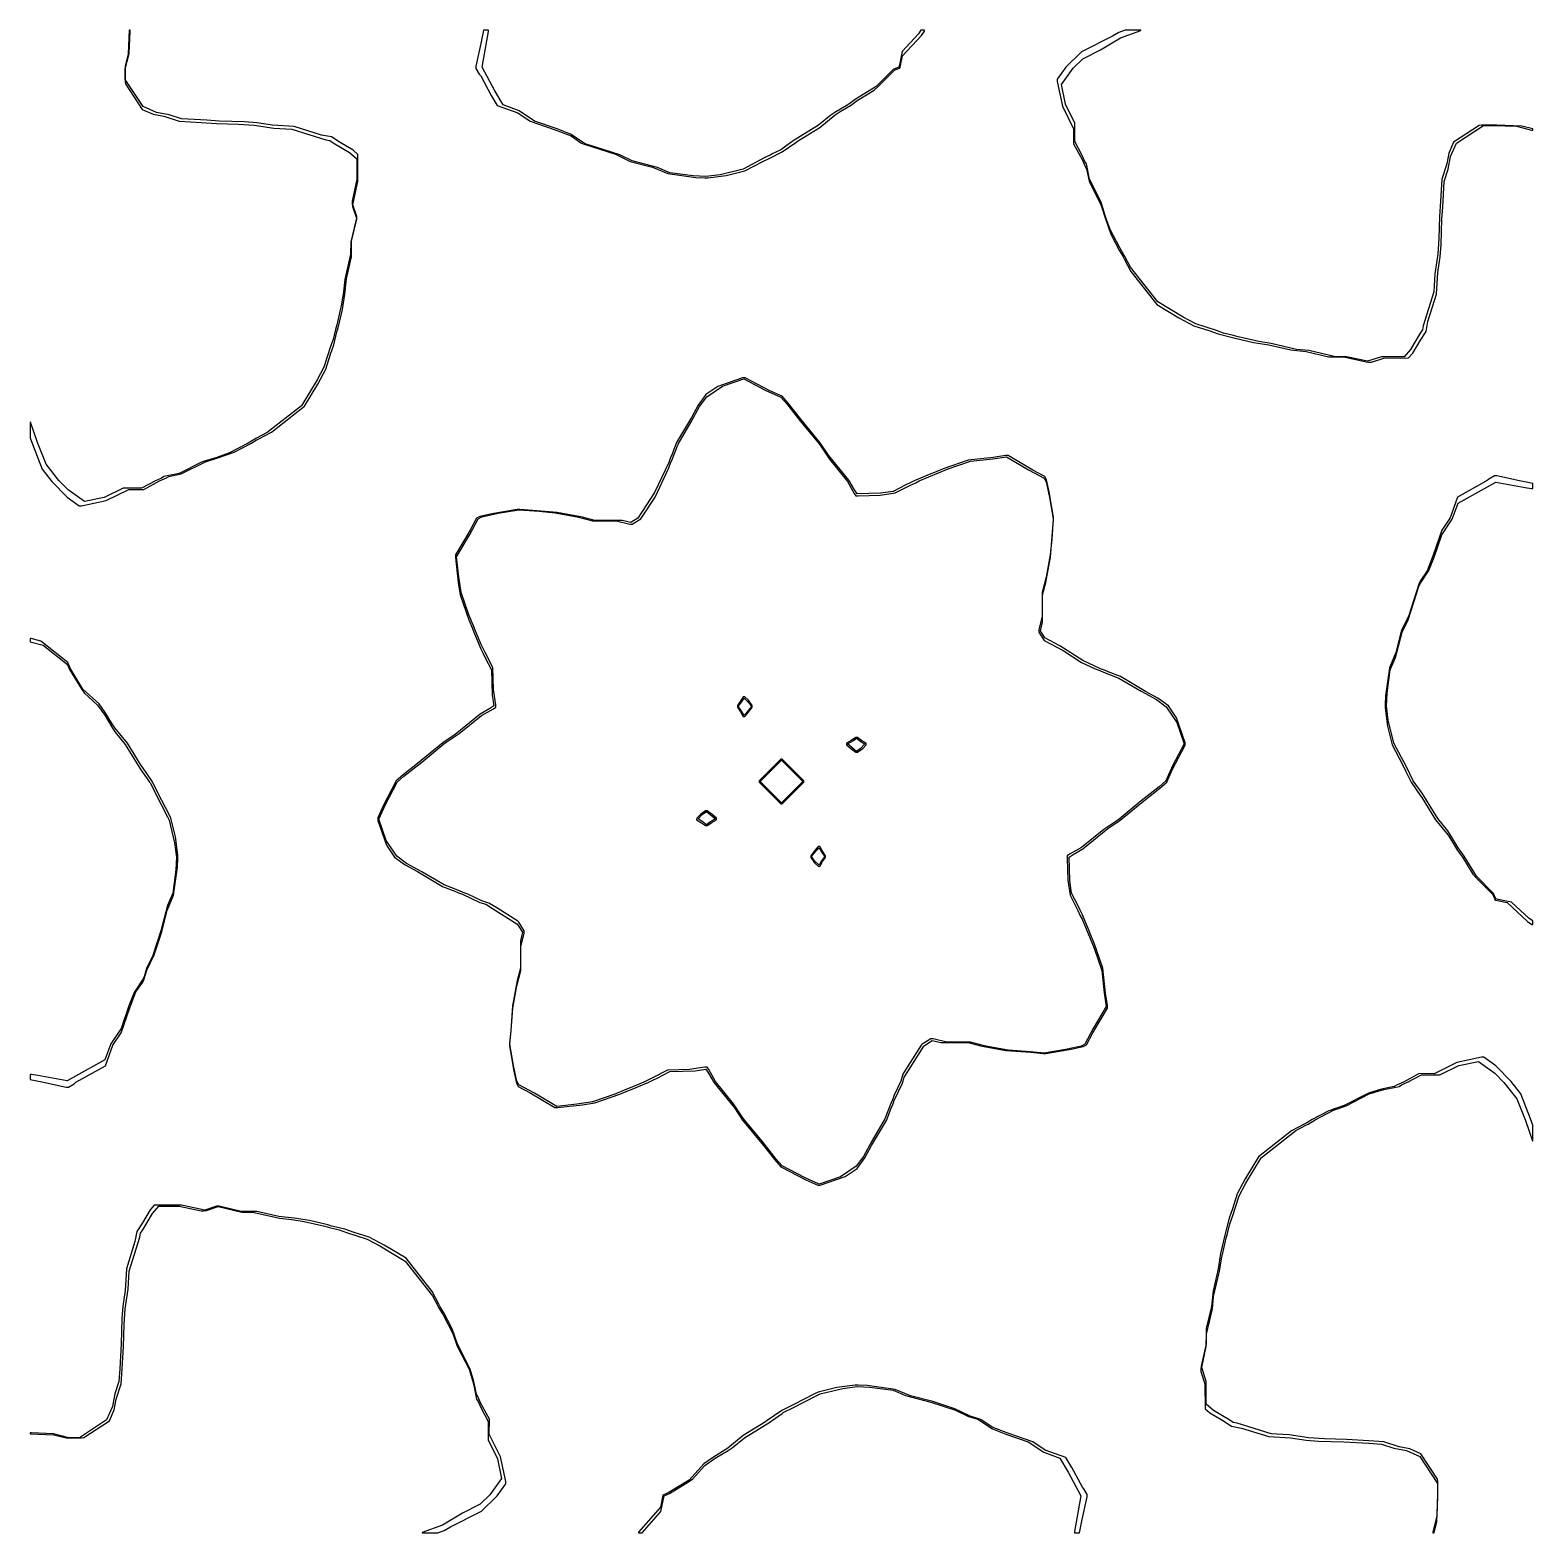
# Model space of a CAD drawing. Extents: x 65 to 85, y 65 to 85.
import ezdxf

# ---------------------------------------------------------------- set-up
doc = ezdxf.new("R2010")
doc.units = 0

msp = doc.modelspace()

# ---------------------------------------------------------------- linework, layer by layer
for points in [[(65.654, 78.669), (65.685, 78.669), (66.013, 78.74), (66.316, 78.887), (66.515, 78.886), (66.724, 78.999), (66.817, 79.041), (66.847, 79.059), (67.013, 79.092), (67.334, 79.255), (67.513, 79.31), (67.716, 79.383), (67.937, 79.498), (68.01, 79.544), (68.043, 79.558), (68.214, 79.647), (68.654, 79.993), (68.83, 80.285), (68.936, 80.488), (69, 80.685), (69.044, 80.811), (69.085, 80.985), (69.1, 81.038), (69.158, 81.279), (69.189, 81.483), (69.211, 81.688), (69.279, 81.982), (69.28, 82.188), (69.349, 82.482), (69.349, 82.517), (69.298, 82.675), (69.364, 82.982), (69.363, 83.345), (69.3, 83.401), (69.129, 83.502), (69.012, 83.577), (68.878, 83.602), (68.516, 83.715), (68.229, 83.735), (68.018, 83.765), (67.854, 83.776), (67.519, 83.786), (67.354, 83.798), (67.016, 83.817), (66.85, 83.871), (66.685, 83.902), (66.506, 83.984), (66.268, 84.341), (66.268, 84.482), (66.318, 84.688), (66.332, 84.98), (66.332, 84.999), (66.32, 84.999), (66.306, 84.682), (66.266, 84.517), (66.266, 84.316), (66.269, 84.282), (66.494, 83.944), (66.637, 83.879), (66.78, 83.852), (66.984, 83.786), (67.276, 83.769), (67.481, 83.755), (67.776, 83.746), (67.982, 83.732), (68.245, 83.695), (68.484, 83.678), (68.936, 83.537), (68.988, 83.528), (69.034, 83.498), (69.25, 83.371), (69.348, 83.284), (69.348, 83.017), (69.285, 82.723), (69.285, 82.687), (69.293, 82.65), (69.343, 82.498), (69.268, 82.183), (69.267, 82.018), (69.19, 81.682), (69.173, 81.517), (69.147, 81.351), (69.081, 81.075), (69.064, 81.015), (69.033, 80.883), (69, 80.788), (68.91, 80.512), (68.823, 80.345), (68.619, 80.007), (68.612, 79.999), (68.156, 79.642), (68.015, 79.568), (67.99, 79.557), (67.901, 79.502), (67.653, 79.373), (67.487, 79.313), (67.322, 79.262), (67.283, 79.248), (66.987, 79.097), (66.783, 79.057), (66.75, 79.037), (66.67, 79.001), (66.486, 78.902), (66.238, 78.904), (65.987, 78.781), (65.727, 78.725), (65.506, 78.883), (65.386, 79.006), (65.215, 79.223), (65.102, 79.513), (65.005, 79.782), (65.001, 79.782), (65.001, 79.575), (65.032, 79.487), (65.162, 79.154), (65.289, 78.994), (65.494, 78.784), (65.654, 78.669)], [(70.997, 84.392), (71.137, 84.129), (71.215, 83.997), (71.49, 83.897), (71.654, 83.787), (71.987, 83.67), (72.199, 83.59), (72.332, 83.498), (72.361, 83.485), (72.486, 83.446), (72.789, 83.348), (72.987, 83.251), (73.282, 83.176), (73.486, 83.089), (73.86, 83.038), (73.98, 83.031), (74.019, 83.031), (74.264, 83.064), (74.512, 83.126), (74.751, 83.25), (74.843, 83.294), (75.009, 83.378), (75.19, 83.503), (75.213, 83.521), (75.508, 83.704), (75.713, 83.871), (75.782, 83.917), (75.92, 83.997), (76.008, 84.062), (76.234, 84.2), (76.285, 84.246), (76.505, 84.464), (76.578, 84.495), (76.58, 84.503), (76.608, 84.655), (76.865, 84.925), (76.901, 84.986), (76.901, 84.999), (76.855, 84.999), (76.825, 84.948), (76.604, 84.715), (76.572, 84.538), (76.562, 84.505), (76.488, 84.472), (76.26, 84.247), (75.992, 84.082), (75.882, 84.002), (75.711, 83.902), (75.657, 83.867), (75.492, 83.732), (75.157, 83.524), (74.991, 83.407), (74.875, 83.35), (74.85, 83.336), (74.776, 83.301), (74.488, 83.15), (74.184, 83.074), (73.993, 83.049), (73.823, 83.059), (73.514, 83.1), (73.348, 83.172), (73.013, 83.257), (72.847, 83.338), (72.514, 83.447), (72.401, 83.482), (72.359, 83.502), (72.194, 83.615), (72.013, 83.683), (71.715, 83.788), (71.51, 83.925), (71.297, 84.003), (71.184, 84.192), (71.017, 84.506), (71.102, 84.982), (71.102, 84.999), (71.033, 84.999), (71.001, 84.819), (70.931, 84.518), (70.931, 84.486), (70.977, 84.411), (70.997, 84.392)], [(78.74, 83.987), (78.887, 83.684), (78.886, 83.485), (78.999, 83.276), (79.041, 83.183), (79.059, 83.153), (79.092, 82.987), (79.255, 82.666), (79.31, 82.487), (79.383, 82.283), (79.498, 82.062), (79.544, 81.99), (79.558, 81.957), (79.647, 81.786), (79.994, 81.345), (80.285, 81.17), (80.488, 81.064), (80.685, 81), (80.811, 80.956), (80.985, 80.914), (81.038, 80.899), (81.279, 80.842), (81.484, 80.81), (81.778, 80.743), (81.983, 80.721), (82.277, 80.652), (82.482, 80.65), (82.778, 80.586), (82.816, 80.582), (82.852, 80.582), (83.017, 80.635), (83.345, 80.636), (83.401, 80.699), (83.502, 80.871), (83.577, 80.988), (83.602, 81.122), (83.715, 81.484), (83.735, 81.771), (83.765, 81.982), (83.776, 82.146), (83.786, 82.481), (83.798, 82.646), (83.817, 82.984), (83.871, 83.15), (83.902, 83.315), (83.984, 83.494), (84.342, 83.731), (84.48, 83.731), (84.778, 83.718), (84.982, 83.668), (84.999, 83.668), (84.999, 83.683), (84.852, 83.719), (84.52, 83.734), (84.316, 83.734), (84.282, 83.73), (83.944, 83.506), (83.879, 83.363), (83.852, 83.22), (83.786, 83.016), (83.769, 82.724), (83.755, 82.519), (83.746, 82.224), (83.732, 82.018), (83.695, 81.755), (83.678, 81.516), (83.537, 81.064), (83.528, 81.012), (83.498, 80.966), (83.371, 80.75), (83.284, 80.652), (82.983, 80.651), (82.799, 80.591), (82.518, 80.652), (82.352, 80.654), (82.016, 80.733), (81.852, 80.75), (81.516, 80.827), (81.351, 80.853), (81.075, 80.919), (81.015, 80.935), (80.883, 80.967), (80.787, 81), (80.512, 81.09), (80.345, 81.177), (80.006, 81.381), (79.642, 81.843), (79.568, 81.985), (79.557, 82.01), (79.502, 82.099), (79.372, 82.346), (79.313, 82.513), (79.262, 82.678), (79.248, 82.716), (79.097, 83.013), (79.057, 83.217), (79.037, 83.25), (79.001, 83.329), (78.902, 83.514), (78.904, 83.762), (78.781, 84.013), (78.725, 84.273), (78.883, 84.494), (79.008, 84.615), (79.246, 84.735), (79.511, 84.897), (79.782, 84.995), (79.782, 84.999), (79.575, 84.999), (79.489, 84.968), (79.405, 84.917), (78.992, 84.709), (78.784, 84.506), (78.669, 84.345), (78.669, 84.314), (78.74, 83.987)], [(69.629, 74.483), (69.743, 74.154), (69.85, 73.995), (69.991, 73.891), (70.155, 73.801), (70.489, 73.604), (70.653, 73.541), (70.703, 73.519), (70.755, 73.499), (70.988, 73.391), (71.064, 73.366), (71.156, 73.31), (71.479, 73.106), (71.497, 73.085), (71.554, 72.995), (71.525, 72.879), (71.525, 72.517), (71.482, 72.351), (71.422, 72.017), (71.397, 71.683), (71.381, 71.519), (71.381, 71.482), (71.437, 71.146), (71.472, 70.987), (71.495, 70.942), (71.655, 70.857), (71.986, 70.662), (72.019, 70.662), (72.352, 70.699), (72.515, 70.723), (72.848, 70.839), (72.963, 70.887), (73.012, 70.906), (73.233, 70.999), (73.289, 71.027), (73.346, 71.052), (73.515, 71.139), (73.853, 71.149), (73.993, 71.17), (74.03, 71.12), (74.103, 70.992), (74.375, 70.657), (74.483, 70.492), (74.761, 70.158), (74.91, 69.967), (74.993, 69.873), (75.324, 69.701), (75.484, 69.63), (75.516, 69.629), (75.845, 69.743), (76.005, 69.85), (76.109, 69.991), (76.199, 70.155), (76.396, 70.489), (76.459, 70.653), (76.481, 70.703), (76.501, 70.756), (76.609, 70.988), (76.634, 71.064), (76.69, 71.156), (76.894, 71.479), (76.915, 71.497), (77.005, 71.554), (77.121, 71.525), (77.483, 71.525), (77.649, 71.482), (77.983, 71.422), (78.317, 71.397), (78.481, 71.381), (78.518, 71.381), (78.854, 71.437), (79.013, 71.472), (79.058, 71.495), (79.142, 71.655), (79.337, 71.986), (79.337, 72.018), (79.313, 72.182), (79.276, 72.515), (79.161, 72.847), (79.113, 72.963), (79.093, 73.012), (79.001, 73.233), (78.973, 73.289), (78.948, 73.346), (78.861, 73.513), (78.836, 73.683), (78.827, 73.991), (78.879, 74.03), (79.008, 74.103), (79.342, 74.375), (79.507, 74.484), (79.842, 74.761), (80.033, 74.91), (80.126, 74.993), (80.198, 75.154), (80.37, 75.485), (80.37, 75.516), (80.257, 75.845), (80.15, 76.005), (80.009, 76.109), (79.844, 76.198), (79.511, 76.396), (79.347, 76.459), (79.296, 76.481), (79.244, 76.501), (79.01, 76.61), (78.704, 76.807), (78.505, 76.911), (78.446, 77.005), (78.475, 77.121), (78.475, 77.483), (78.518, 77.649), (78.578, 77.983), (78.594, 78.147), (78.619, 78.481), (78.619, 78.518), (78.563, 78.853), (78.528, 79.013), (78.504, 79.058), (78.345, 79.142), (78.014, 79.337), (77.981, 79.337), (77.818, 79.313), (77.485, 79.276), (77.152, 79.161), (77.037, 79.113), (76.988, 79.094), (76.767, 79.001), (76.711, 78.973), (76.654, 78.948), (76.487, 78.861), (76.317, 78.836), (76.009, 78.827), (75.97, 78.879), (75.897, 79.008), (75.625, 79.342), (75.516, 79.507), (75.239, 79.842), (75.089, 80.033), (75.007, 80.126), (74.846, 80.198), (74.515, 80.37), (74.483, 80.37), (74.154, 80.257), (73.995, 80.15), (73.891, 80.009), (73.801, 79.845), (73.604, 79.511), (73.541, 79.347), (73.519, 79.296), (73.499, 79.244), (73.311, 78.845), (73.088, 78.505), (72.995, 78.446), (72.879, 78.475), (72.517, 78.475), (72.351, 78.518), (72.017, 78.578), (71.853, 78.594), (71.519, 78.619), (71.482, 78.619), (71.146, 78.563), (70.987, 78.528), (70.942, 78.504), (70.857, 78.345), (70.662, 78.014), (70.662, 77.981), (70.699, 77.648), (70.723, 77.485), (70.839, 77.152), (70.887, 77.037), (70.906, 76.988), (70.999, 76.767), (71.027, 76.711), (71.052, 76.654), (71.139, 76.485), (71.149, 76.147), (71.17, 76.007), (71.12, 75.97), (70.992, 75.897), (70.657, 75.625), (70.493, 75.516), (70.158, 75.239), (69.967, 75.089), (69.873, 75.007), (69.701, 74.676), (69.63, 74.516), (69.629, 74.483)], [(69.729, 74.694), (69.885, 74.993), (69.974, 75.071), (70.212, 75.258), (70.507, 75.502), (70.538, 75.524), (70.713, 75.637), (71.008, 75.878), (71.169, 75.969), (71.198, 75.991), (71.198, 76.018), (71.168, 76.223), (71.159, 76.515), (71.055, 76.716), (71.023, 76.787), (71.001, 76.832), (70.925, 77.012), (70.902, 77.073), (70.841, 77.217), (70.738, 77.515), (70.707, 77.722), (70.677, 77.991), (70.851, 78.285), (70.963, 78.495), (71.012, 78.522), (71.052, 78.532), (71.228, 78.569), (71.507, 78.615), (71.777, 78.595), (71.983, 78.575), (72.279, 78.521), (72.483, 78.469), (72.801, 78.469), (72.983, 78.424), (73.014, 78.424), (73.126, 78.495), (73.317, 78.785), (73.501, 79.174), (73.525, 79.238), (73.544, 79.283), (73.623, 79.489), (73.799, 79.785), (73.911, 79.991), (74.005, 80.119), (74.215, 80.26), (74.497, 80.358), (74.784, 80.209), (74.993, 80.115), (75.071, 80.026), (75.258, 79.788), (75.502, 79.493), (75.524, 79.462), (75.637, 79.287), (75.878, 78.992), (75.969, 78.831), (75.991, 78.802), (76.02, 78.802), (76.313, 78.811), (76.513, 78.84), (76.716, 78.945), (76.787, 78.976), (76.833, 78.999), (77.217, 79.159), (77.515, 79.262), (77.812, 79.294), (77.992, 79.321), (78.288, 79.147), (78.495, 79.037), (78.522, 78.988), (78.532, 78.948), (78.568, 78.779), (78.615, 78.493), (78.595, 78.223), (78.575, 78.017), (78.521, 77.72), (78.469, 77.517), (78.469, 77.199), (78.424, 77.017), (78.424, 76.986), (78.495, 76.874), (78.746, 76.742), (78.99, 76.585), (79.174, 76.499), (79.238, 76.475), (79.283, 76.456), (79.489, 76.376), (79.785, 76.201), (79.991, 76.089), (80.119, 75.995), (80.26, 75.784), (80.358, 75.502), (80.209, 75.216), (80.115, 75.007), (80.026, 74.928), (79.788, 74.742), (79.493, 74.497), (79.462, 74.476), (79.287, 74.363), (78.992, 74.122), (78.831, 74.031), (78.802, 74.009), (78.802, 73.98), (78.811, 73.687), (78.84, 73.487), (78.945, 73.284), (78.976, 73.213), (78.999, 73.167), (79.159, 72.782), (79.262, 72.485), (79.294, 72.188), (79.322, 72.008), (79.149, 71.715), (79.037, 71.504), (78.988, 71.478), (78.948, 71.468), (78.779, 71.432), (78.495, 71.385), (78.313, 71.403), (78.017, 71.425), (77.72, 71.479), (77.517, 71.531), (77.199, 71.53), (77.017, 71.576), (76.986, 71.576), (76.871, 71.503), (76.859, 71.493), (76.683, 71.214), (76.616, 71.105), (76.587, 71.012), (76.499, 70.826), (76.475, 70.762), (76.456, 70.717), (76.377, 70.511), (76.201, 70.215), (76.089, 70.009), (75.995, 69.881), (75.784, 69.739), (75.502, 69.642), (75.306, 69.729), (75.007, 69.885), (74.928, 69.974), (74.742, 70.212), (74.497, 70.507), (74.476, 70.538), (74.362, 70.713), (74.122, 71.008), (74.031, 71.169), (74.009, 71.198), (73.981, 71.198), (73.777, 71.168), (73.485, 71.159), (73.284, 71.055), (73.213, 71.023), (73.167, 71.001), (72.988, 70.925), (72.927, 70.902), (72.783, 70.841), (72.485, 70.738), (72.278, 70.707), (72.009, 70.677), (71.715, 70.851), (71.504, 70.963), (71.478, 71.012), (71.468, 71.052), (71.432, 71.221), (71.385, 71.505), (71.403, 71.687), (71.425, 71.983), (71.479, 72.279), (71.531, 72.483), (71.53, 72.801), (71.576, 72.983), (71.576, 73.014), (71.503, 73.129), (71.493, 73.141), (71.214, 73.317), (71.105, 73.383), (71.012, 73.413), (70.825, 73.501), (70.762, 73.525), (70.717, 73.544), (70.511, 73.623), (70.215, 73.799), (70.009, 73.911), (69.881, 74.005), (69.739, 74.215), (69.642, 74.498), (69.729, 74.694)], [(83.377, 74.991), (83.503, 74.81), (83.521, 74.787), (83.704, 74.492), (83.871, 74.287), (83.917, 74.217), (83.997, 74.08), (84.062, 73.992), (84.2, 73.766), (84.246, 73.715), (84.464, 73.495), (84.495, 73.422), (84.503, 73.42), (84.655, 73.392), (84.925, 73.135), (84.986, 73.099), (84.999, 73.099), (84.999, 73.145), (84.948, 73.175), (84.715, 73.396), (84.537, 73.428), (84.505, 73.438), (84.472, 73.511), (84.247, 73.74), (84.082, 74.008), (84.002, 74.118), (83.902, 74.288), (83.867, 74.342), (83.732, 74.508), (83.524, 74.843), (83.407, 75.009), (83.316, 75.195), (83.15, 75.512), (83.074, 75.816), (83.049, 76.007), (83.059, 76.177), (83.1, 76.486), (83.172, 76.652), (83.257, 76.987), (83.338, 77.153), (83.447, 77.486), (83.482, 77.599), (83.502, 77.641), (83.615, 77.806), (83.683, 77.987), (83.788, 78.284), (83.925, 78.49), (84.003, 78.703), (84.507, 78.983), (84.897, 78.914), (84.982, 78.897), (84.999, 78.897), (84.999, 78.967), (84.819, 78.999), (84.518, 79.068), (84.486, 79.068), (84.411, 79.023), (84.392, 79.003), (83.997, 78.784), (83.897, 78.51), (83.787, 78.345), (83.67, 78.013), (83.59, 77.801), (83.498, 77.667), (83.485, 77.638), (83.446, 77.513), (83.348, 77.211), (83.251, 77.013), (83.176, 76.718), (83.089, 76.514), (83.038, 76.139), (83.031, 76.019), (83.031, 75.981), (83.063, 75.735), (83.126, 75.488), (83.263, 75.225), (83.306, 75.135), (83.377, 74.991)], [(65.181, 71), (65.482, 70.931), (65.514, 70.931), (65.588, 70.977), (65.608, 70.997), (66.003, 71.216), (66.103, 71.49), (66.213, 71.654), (66.33, 71.987), (66.41, 72.199), (66.502, 72.332), (66.515, 72.361), (66.554, 72.488), (66.654, 72.693), (66.748, 72.986), (66.824, 73.282), (66.911, 73.486), (66.962, 73.86), (66.968, 73.98), (66.968, 74.019), (66.936, 74.264), (66.874, 74.513), (66.853, 74.561), (66.706, 74.842), (66.63, 74.997), (66.623, 75.008), (66.496, 75.19), (66.479, 75.213), (66.296, 75.508), (66.129, 75.713), (66.083, 75.782), (66.002, 75.92), (65.92, 76.035), (65.705, 76.229), (65.533, 76.51), (65.503, 76.582), (65.145, 76.866), (65.017, 76.901), (65.001, 76.901), (65.001, 76.859), (65.177, 76.812), (65.497, 76.558), (65.526, 76.49), (65.689, 76.223), (65.719, 76.18), (65.9, 76.017), (65.997, 75.882), (66.098, 75.711), (66.133, 75.657), (66.268, 75.492), (66.476, 75.157), (66.49, 75.139), (66.592, 74.991), (66.602, 74.976), (66.664, 74.85), (66.831, 74.529), (66.85, 74.487), (66.925, 74.184), (66.95, 73.993), (66.941, 73.823), (66.899, 73.514), (66.828, 73.348), (66.743, 73.014), (66.636, 72.684), (66.552, 72.512), (66.518, 72.401), (66.498, 72.359), (66.385, 72.194), (66.316, 72.013), (66.212, 71.715), (66.075, 71.51), (65.997, 71.296), (65.493, 71.016), (65.103, 71.086), (65.018, 71.102), (65.001, 71.102), (65.001, 71.033), (65.181, 71)], [(74.414, 75.987), (74.456, 75.926), (74.492, 75.866), (74.51, 75.866), (74.559, 75.924), (74.61, 75.987), (74.61, 76.013), (74.559, 76.08), (74.511, 76.128), (74.492, 76.128), (74.452, 76.063), (74.414, 76.013), (74.414, 75.987)], [(74.501, 76.111), (74.559, 76.053), (74.599, 76), (74.501, 75.879), (74.455, 75.956), (74.425, 76), (74.466, 76.054), (74.501, 76.111)], [(75.866, 75.49), (75.924, 75.44), (75.987, 75.39), (76.013, 75.39), (76.08, 75.44), (76.128, 75.489), (76.128, 75.508), (76.063, 75.547), (76.013, 75.585), (75.987, 75.585), (75.926, 75.544), (75.866, 75.508), (75.866, 75.49)], [(76, 75.575), (76.054, 75.533), (76.111, 75.499), (76.053, 75.441), (76, 75.401), (75.88, 75.499), (75.956, 75.545), (76, 75.575)], [(74.704, 74.989), (74.989, 74.704), (75.011, 74.704), (75.296, 74.989), (75.296, 75.011), (75.011, 75.296), (74.989, 75.296), (74.704, 75.011), (74.704, 74.989)], [(75, 74.715), (74.715, 75), (75, 75.285), (75.285, 75), (75, 74.715)], [(73.871, 74.492), (73.937, 74.452), (73.987, 74.414), (74.013, 74.414), (74.074, 74.456), (74.133, 74.492), (74.133, 74.51), (74.076, 74.559), (74.013, 74.61), (73.987, 74.61), (73.925, 74.564), (73.872, 74.511), (73.871, 74.492)], [(73.946, 74.559), (74, 74.599), (74.12, 74.501), (74.044, 74.455), (74, 74.425), (73.946, 74.466), (73.889, 74.501), (73.946, 74.559)], [(75.39, 73.987), (75.44, 73.919), (75.489, 73.872), (75.508, 73.871), (75.547, 73.937), (75.585, 73.987), (75.585, 74.013), (75.544, 74.073), (75.508, 74.133), (75.49, 74.133), (75.44, 74.076), (75.39, 74.013), (75.39, 73.987)], [(75.499, 74.119), (75.545, 74.044), (75.575, 74), (75.533, 73.946), (75.499, 73.888), (75.441, 73.946), (75.401, 74), (75.459, 74.072), (75.499, 74.119)], [(80.699, 66.598), (80.871, 66.498), (80.988, 66.422), (81.122, 66.397), (81.484, 66.284), (81.771, 66.265), (81.982, 66.234), (82.146, 66.224), (82.481, 66.213), (82.816, 66.194), (82.984, 66.182), (83.15, 66.129), (83.315, 66.097), (83.494, 66.016), (83.731, 65.658), (83.731, 65.52), (83.718, 65.222), (83.668, 65.017), (83.668, 65.001), (83.683, 65.001), (83.719, 65.148), (83.734, 65.48), (83.734, 65.684), (83.73, 65.717), (83.506, 66.055), (83.363, 66.12), (83.22, 66.148), (83.016, 66.214), (82.814, 66.228), (82.519, 66.245), (82.224, 66.254), (82.018, 66.267), (81.755, 66.305), (81.516, 66.321), (81.064, 66.462), (81.012, 66.472), (80.966, 66.502), (80.749, 66.629), (80.652, 66.715), (80.651, 67.017), (80.591, 67.201), (80.652, 67.482), (80.654, 67.647), (80.733, 67.983), (80.75, 68.148), (80.827, 68.484), (80.853, 68.649), (80.919, 68.925), (80.936, 68.985), (80.967, 69.116), (81, 69.212), (81.09, 69.488), (81.177, 69.655), (81.381, 69.994), (81.843, 70.358), (81.985, 70.431), (82.01, 70.442), (82.099, 70.498), (82.347, 70.627), (82.512, 70.686), (82.82, 70.843), (83.015, 70.903), (83.217, 70.943), (83.25, 70.962), (83.329, 70.999), (83.514, 71.098), (83.762, 71.096), (84.013, 71.219), (84.273, 71.275), (84.494, 71.117), (84.613, 70.994), (84.785, 70.777), (84.898, 70.487), (84.995, 70.218), (84.999, 70.218), (84.999, 70.425), (84.967, 70.513), (84.838, 70.846), (84.711, 71.006), (84.506, 71.216), (84.345, 71.331), (84.314, 71.331), (83.987, 71.26), (83.684, 71.112), (83.485, 71.114), (83.276, 71.001), (83.183, 70.959), (83.153, 70.94), (82.985, 70.908), (82.822, 70.857), (82.784, 70.84), (82.488, 70.69), (82.283, 70.617), (82.062, 70.502), (81.99, 70.456), (81.957, 70.441), (81.786, 70.353), (81.345, 70.006), (81.17, 69.715), (81.064, 69.512), (81, 69.315), (80.956, 69.189), (80.914, 69.015), (80.9, 68.962), (80.842, 68.721), (80.81, 68.516), (80.743, 68.221), (80.721, 68.016), (80.652, 67.723), (80.65, 67.518), (80.586, 67.221), (80.582, 67.184), (80.582, 67.148), (80.635, 66.983), (80.636, 66.654), (80.699, 66.598)], [(65.318, 66.306), (65.482, 66.266), (65.684, 66.266), (65.717, 66.269), (66.056, 66.494), (66.12, 66.637), (66.148, 66.78), (66.214, 66.984), (66.228, 67.186), (66.245, 67.481), (66.254, 67.776), (66.267, 67.982), (66.305, 68.245), (66.321, 68.484), (66.462, 68.936), (66.472, 68.988), (66.502, 69.034), (66.629, 69.25), (66.715, 69.348), (66.983, 69.348), (67.277, 69.285), (67.313, 69.285), (67.349, 69.293), (67.502, 69.343), (67.817, 69.268), (67.982, 69.267), (68.318, 69.19), (68.483, 69.173), (68.649, 69.147), (68.925, 69.081), (68.985, 69.064), (69.116, 69.033), (69.212, 69), (69.488, 68.91), (69.655, 68.823), (69.994, 68.619), (70.357, 68.156), (70.431, 68.015), (70.442, 67.99), (70.498, 67.901), (70.627, 67.653), (70.686, 67.488), (70.843, 67.18), (70.903, 66.985), (70.943, 66.783), (70.962, 66.75), (70.999, 66.67), (71.098, 66.486), (71.096, 66.238), (71.219, 65.987), (71.275, 65.727), (71.117, 65.506), (70.992, 65.385), (70.754, 65.265), (70.489, 65.103), (70.218, 65.005), (70.218, 65.001), (70.425, 65.001), (70.511, 65.032), (70.594, 65.083), (71.008, 65.291), (71.216, 65.494), (71.331, 65.654), (71.331, 65.685), (71.26, 66.013), (71.112, 66.316), (71.114, 66.515), (71.001, 66.724), (70.959, 66.817), (70.94, 66.847), (70.908, 67.015), (70.857, 67.178), (70.84, 67.216), (70.69, 67.512), (70.617, 67.716), (70.502, 67.937), (70.456, 68.01), (70.441, 68.043), (70.353, 68.214), (70.006, 68.655), (69.715, 68.83), (69.512, 68.936), (69.315, 69), (69.189, 69.044), (69.015, 69.085), (68.962, 69.1), (68.721, 69.158), (68.517, 69.189), (68.312, 69.211), (68.018, 69.279), (67.812, 69.28), (67.518, 69.349), (67.483, 69.349), (67.325, 69.298), (67.018, 69.364), (66.654, 69.363), (66.598, 69.3), (66.498, 69.129), (66.422, 69.012), (66.397, 68.878), (66.284, 68.516), (66.265, 68.229), (66.234, 68.018), (66.224, 67.854), (66.213, 67.519), (66.194, 67.184), (66.182, 67.016), (66.129, 66.85), (66.097, 66.685), (66.016, 66.506), (65.658, 66.268), (65.517, 66.268), (65.312, 66.318), (65.02, 66.332), (65.001, 66.332), (65.001, 66.32), (65.318, 66.306)], [(73.396, 65.285), (73.437, 65.495), (73.51, 65.526), (73.777, 65.689), (73.819, 65.719), (73.982, 65.9), (74.118, 65.998), (74.289, 66.098), (74.343, 66.133), (74.508, 66.268), (74.843, 66.476), (74.861, 66.49), (74.874, 66.498), (75.008, 66.592), (75.024, 66.602), (75.15, 66.664), (75.471, 66.831), (75.513, 66.85), (75.816, 66.925), (76.007, 66.95), (76.177, 66.941), (76.486, 66.899), (76.652, 66.828), (76.986, 66.743), (77.316, 66.636), (77.488, 66.552), (77.598, 66.518), (77.641, 66.498), (77.806, 66.385), (77.987, 66.316), (78.284, 66.212), (78.49, 66.075), (78.703, 65.997), (78.816, 65.808), (78.983, 65.494), (78.897, 65.018), (78.897, 65.001), (78.967, 65.001), (78.999, 65.181), (79.068, 65.482), (79.068, 65.514), (79.023, 65.588), (79.003, 65.608), (78.863, 65.871), (78.784, 66.003), (78.51, 66.103), (78.345, 66.213), (78.013, 66.33), (77.801, 66.41), (77.667, 66.502), (77.638, 66.515), (77.512, 66.554), (77.307, 66.654), (77.014, 66.748), (76.718, 66.824), (76.514, 66.911), (76.139, 66.962), (76.019, 66.968), (75.981, 66.968), (75.735, 66.936), (75.487, 66.874), (75.439, 66.853), (75.157, 66.706), (75.003, 66.63), (74.81, 66.496), (74.787, 66.479), (74.492, 66.296), (74.287, 66.129), (74.217, 66.083), (74.08, 66.002), (73.965, 65.92), (73.771, 65.705), (73.49, 65.533), (73.423, 65.505), (73.392, 65.345), (73.099, 65.012), (73.099, 65.001), (73.147, 65.001), (73.396, 65.285)]]:
    msp.add_lwpolyline(points, close=True)

doc.saveas('drawing.dxf')
